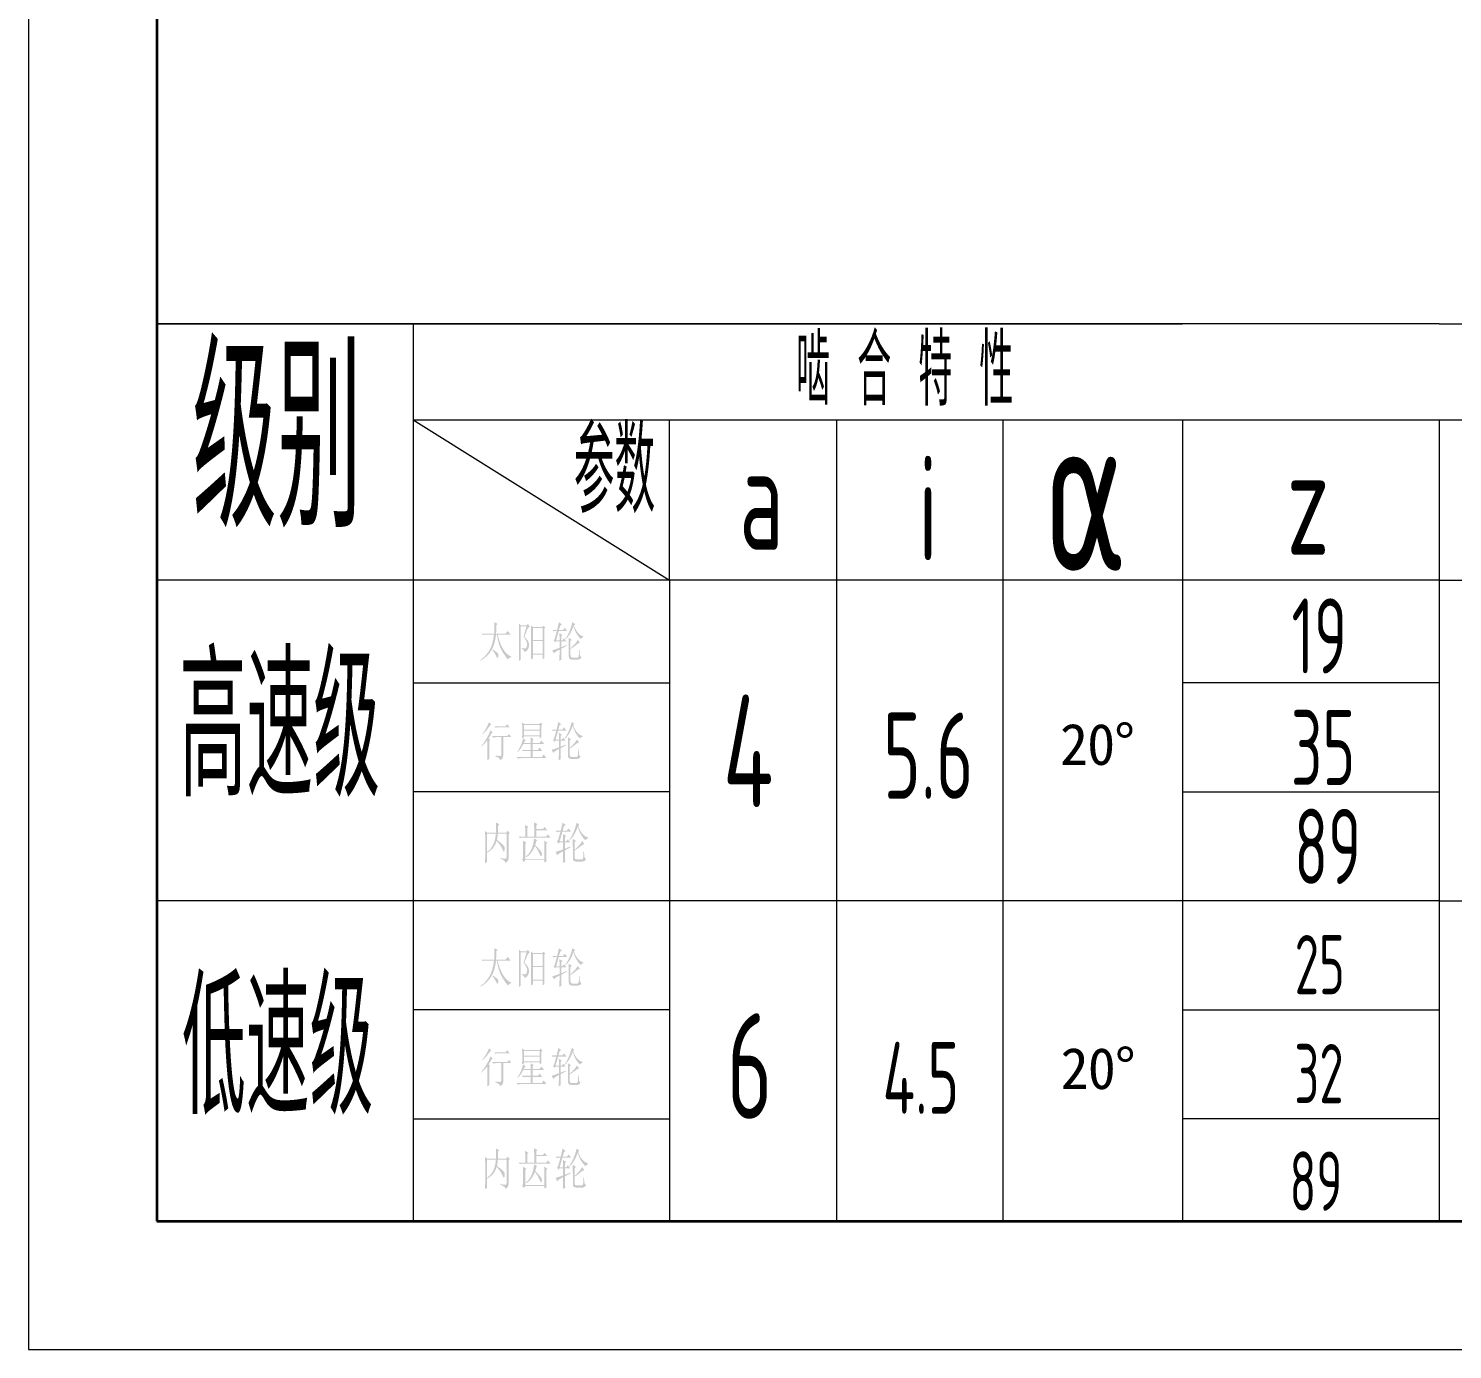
# Model space of a CAD drawing. Header units: millimetres. Extents: x -594 to 6367, y -2099 to 456.
# Drawn here: x -594.5 to -372.4, y -420.5 to -214.5 of the extents above; entities that cross this region are included whole.
import ezdxf

# ---------------------------------------------------------------- set-up
doc = ezdxf.new("R2010")
doc.units = ezdxf.units.MM
doc.layers.get('0').update_dxf_attribs({"lineweight": 35})
doc.layers.add('粗实线层', color=7, linetype='Continuous', lineweight=35)
doc.layers.add('细实线层', color=7, linetype='Continuous', lineweight=18)
doc.styles.get("Standard").update_dxf_attribs({"font": 'txt.shx'})
doc.styles.add('标准', font='isocp.shx', dxfattribs={"width": 0.667, "bigfont": 'gbcbig.shx'})

# ---------------------------------------------------------------- blocks, each defined once
blk = doc.blocks.new('$CAXA_FRAME_13B17AC1$')
at = {"layer": '粗实线层'}
for p, q in [((-574.5, 400.5), (-574.5, -400.5)), ((-574.5, -400.5), (574.5, -400.5))]:
    blk.add_line(p, q, dxfattribs=at)
at = {"layer": '细实线层'}
for p, q in [((-594.5, 420.5), (-594.5, -420.5)), ((-594.5, -420.5), (594.5, -420.5))]:
    blk.add_line(p, q, dxfattribs=at)

msp = doc.modelspace()

# ---------------------------------------------------------------- hatches: boundary and pattern name
h = msp.add_hatch(color=0)
h.paths.add_polyline_path([(-522.12, -311.3), (-521.84, -311.48), (-521.61, -311.64), (-521.43, -311.79), (-521.3, -311.91), (-521.23, -312.04), (-521.2, -312.18), (-521.21, -312.33), (-521.26, -312.48), (-521.33, -312.59), (-521.4, -312.61), (-521.47, -312.54), (-521.55, -312.38), (-521.64, -312.16), (-521.77, -311.92), (-521.95, -311.66), (-522.17, -311.37)])
h.paths.add_polyline_path([(-521.34, -307.32), (-521.52, -307.53), (-521.54, -308.17), (-521.57, -308.83), (-520.09, -308.83), (-519.76, -308.42), (-519.31, -308.98), (-521.31, -308.98), (-521.19, -309.53), (-521.03, -310.06), (-520.82, -310.59), (-520.56, -311.09), (-520.27, -311.56), (-519.94, -311.94), (-519.57, -312.23), (-519.17, -312.45), (-519.17, -312.55), (-519.36, -312.57), (-519.51, -312.63), (-519.62, -312.74), (-519.7, -312.89), (-519.92, -312.64), (-520.15, -312.33), (-520.41, -311.95), (-520.68, -311.5), (-520.94, -310.98), (-521.15, -310.38), (-521.32, -309.72), (-521.44, -308.98), (-521.58, -308.98), (-521.68, -309.69), (-521.83, -310.34), (-522.03, -310.91), (-522.29, -311.42), (-522.6, -311.88), (-522.98, -312.3), (-523.44, -312.7), (-523.97, -313.07), (-524.03, -312.99), (-523.6, -312.63), (-523.22, -312.26), (-522.88, -311.85), (-522.6, -311.42), (-522.36, -310.93), (-522.16, -310.36), (-522.01, -309.71), (-521.89, -308.98), (-523.16, -308.98), (-523.42, -309), (-523.66, -309.06), (-523.84, -308.83), (-521.87, -308.83), (-521.86, -308.25), (-521.85, -307.76), (-521.86, -307.36), (-521.87, -307.04)])
h = msp.add_hatch(color=0)
h.paths.add_polyline_path([(-515.82, -307.98), (-515.82, -309.85), (-514.31, -309.85), (-514.31, -307.98)])
h.paths.add_polyline_path([(-515.82, -310), (-515.82, -311.97), (-514.31, -311.97), (-514.31, -310)])
h.paths.add_polyline_path([(-515.82, -312.13), (-515.82, -312.7), (-516.12, -312.86), (-516.12, -312.69), (-516.11, -312.48), (-516.11, -312.21), (-516.11, -311.9), (-516.1, -311.55), (-516.1, -311.14), (-516.1, -310.69), (-516.1, -310.18), (-516.1, -309.68), (-516.1, -309.23), (-516.1, -308.83), (-516.11, -308.48), (-516.11, -308.17), (-516.11, -307.92), (-516.12, -307.72), (-516.12, -307.56), (-515.82, -307.81), (-514.33, -307.81), (-514.19, -307.56), (-513.88, -307.87), (-514.04, -308.05), (-514.04, -311.53), (-514.04, -311.92), (-514.04, -312.24), (-514.04, -312.49), (-514.03, -312.68), (-514.31, -312.84), (-514.31, -312.13)])
h.paths.add_polyline_path([(-516.81, -307.71), (-517.72, -307.71), (-517.72, -312.91), (-518, -313.12), (-518, -312.9), (-518, -312.64), (-517.99, -312.33), (-517.99, -311.98), (-517.99, -311.57), (-517.98, -311.12), (-517.98, -310.61), (-517.98, -310.06), (-517.98, -309.5), (-517.98, -309.01), (-517.99, -308.58), (-517.99, -308.2), (-517.99, -307.88), (-518, -307.62), (-518, -307.42), (-518, -307.27), (-517.72, -307.56), (-516.81, -307.56), (-516.65, -307.3), (-516.31, -307.69), (-516.42, -307.78), (-516.53, -307.91), (-516.64, -308.08), (-516.75, -308.3), (-517.15, -309.29), (-516.86, -309.63), (-516.63, -309.94), (-516.48, -310.25), (-516.43, -310.61), (-516.48, -310.97), (-516.61, -311.29), (-516.82, -311.54), (-517.13, -311.72), (-517.17, -311.56), (-517.26, -311.42), (-517.39, -311.3), (-517.57, -311.2), (-517.57, -311.09), (-517.31, -311.15), (-517.11, -311.15), (-516.96, -311.11), (-516.85, -311.01), (-516.73, -310.75), (-516.72, -310.4), (-516.78, -310.19), (-516.89, -309.93), (-517.05, -309.64), (-517.28, -309.29)])
h = msp.add_hatch(color=0)
h.paths.add_polyline_path([(-511.68, -309.87), (-511.68, -309.27), (-511.69, -308.77), (-511.22, -309.04), (-511.4, -309.22), (-511.4, -309.87), (-511.23, -309.87), (-510.98, -309.56), (-510.63, -310.02), (-511.4, -310.02), (-511.4, -310.96), (-510.55, -310.62), (-510.53, -310.73), (-511.4, -311.2), (-511.4, -312.12), (-511.38, -312.91), (-511.69, -313.09), (-511.69, -312.59), (-511.68, -312.12), (-511.68, -311.7), (-511.68, -311.33), (-512.03, -311.52), (-512.3, -311.69), (-512.47, -311.83), (-512.55, -311.95), (-512.81, -311.43), (-512.61, -311.38), (-512.35, -311.3), (-512.04, -311.19), (-511.68, -311.06), (-511.68, -310.02), (-512.22, -310.02), (-512.37, -310.21), (-512.62, -309.87), (-512.45, -309.71), (-512.08, -308.42), (-512.22, -308.42), (-512.41, -308.44), (-512.62, -308.5), (-512.81, -308.25), (-512.04, -308.25), (-511.92, -307.71), (-511.77, -307.04), (-511.31, -307.42), (-511.56, -307.58), (-511.76, -308.25), (-511.13, -308.25), (-510.86, -307.92), (-510.49, -308.42), (-511.79, -308.42), (-512.21, -309.87)])
h.paths.add_polyline_path([(-509.24, -307.38), (-509.44, -307.56), (-509.16, -308.2), (-508.82, -308.7), (-508.42, -309.07), (-507.95, -309.29), (-507.95, -309.37), (-508.19, -309.49), (-508.35, -309.69), (-508.73, -309.28), (-509.04, -308.81), (-509.3, -308.28), (-509.49, -307.69), (-509.75, -308.32), (-510.05, -308.88), (-510.39, -309.36), (-510.76, -309.77), (-510.8, -309.69), (-510.47, -309.19), (-510.16, -308.59), (-509.89, -307.87), (-509.66, -307.04)])
h.paths.add_polyline_path([(-510.23, -310.83), (-510.24, -310.09), (-510.27, -309.48), (-509.76, -309.79), (-509.97, -309.97), (-509.97, -311.12), (-509.62, -310.81), (-509.32, -310.5), (-509.05, -310.16), (-508.82, -309.81), (-508.49, -310.31), (-508.77, -310.37), (-509.37, -310.85), (-509.97, -311.25), (-509.97, -312.08), (-509.96, -312.31), (-509.89, -312.48), (-509.77, -312.56), (-509.6, -312.57), (-508.89, -312.57), (-508.8, -312.55), (-508.73, -312.47), (-508.69, -312.33), (-508.66, -312.13), (-508.65, -311.73), (-508.64, -311.41), (-508.56, -311.41), (-508.51, -312.08), (-508.48, -312.23), (-508.43, -312.35), (-508.35, -312.44), (-508.25, -312.49), (-508.33, -312.65), (-508.45, -312.77), (-508.59, -312.85), (-508.77, -312.89), (-509.76, -312.89), (-509.98, -312.85), (-510.14, -312.74), (-510.22, -312.56), (-510.23, -312.31)])
h = msp.add_hatch(color=0)
h.paths.add_polyline_path([(-521.85, -323.28), (-520.1, -323.28), (-519.83, -322.95), (-519.47, -323.44), (-521.18, -323.44), (-521.44, -323.47), (-521.67, -323.52)])
h.paths.add_polyline_path([(-521.67, -327.87), (-521.42, -327.89), (-521.21, -327.91), (-521.05, -327.91), (-520.94, -327.92), (-520.85, -327.9), (-520.79, -327.84), (-520.75, -327.74), (-520.74, -327.61), (-520.74, -324.99), (-521.53, -324.99), (-521.79, -325.01), (-522.02, -325.07), (-522.21, -324.83), (-519.84, -324.83), (-519.53, -324.47), (-519.19, -324.99), (-520.45, -324.99), (-520.45, -327.74), (-520.48, -328.05), (-520.57, -328.29), (-520.74, -328.46), (-520.97, -328.57), (-521.01, -328.39), (-521.15, -328.24), (-521.37, -328.11), (-521.67, -328)])
h.paths.add_polyline_path([(-522.67, -322.64), (-522.31, -323.01), (-522.39, -323.06), (-522.5, -323.17), (-522.64, -323.34), (-522.8, -323.56), (-523.19, -324.06), (-523.68, -324.55), (-523.72, -324.47), (-523.39, -324.03), (-523.07, -323.53), (-522.83, -323.05)])
h.paths.add_polyline_path([(-522.63, -325.58), (-522.63, -328.38), (-522.94, -328.61), (-522.94, -328.44), (-522.94, -328.21), (-522.93, -327.91), (-522.93, -327.55), (-522.93, -327.13), (-522.93, -326.64), (-522.93, -326.09), (-522.93, -325.48), (-523.39, -326.04), (-523.84, -326.47), (-523.88, -326.41), (-523.46, -325.83), (-523.05, -325.19), (-522.7, -324.53), (-522.45, -323.9), (-522.1, -324.29), (-522.29, -324.42), (-522.53, -324.86), (-522.73, -325.19), (-522.51, -325.42)])
h = msp.add_hatch(color=0)
h.paths.add_polyline_path([(-515.69, -325.3), (-515.87, -325.48), (-515.87, -325.91), (-514.82, -325.91), (-514.52, -325.52), (-514.07, -326.06), (-515.87, -326.06), (-515.87, -326.97), (-515.06, -326.97), (-514.78, -326.61), (-514.37, -327.13), (-515.87, -327.13), (-515.87, -328.1), (-514.47, -328.1), (-514.14, -327.69), (-513.7, -328.26), (-517.69, -328.26), (-517.95, -328.28), (-518.18, -328.34), (-518.37, -328.1), (-516.16, -328.1), (-516.16, -327.13), (-517.2, -327.13), (-517.39, -327.17), (-517.55, -326.97), (-516.16, -326.97), (-516.16, -326.06), (-517.32, -326.06), (-517.71, -326.73), (-518.18, -327.3), (-518.25, -327.25), (-517.89, -326.65), (-517.63, -326.09), (-517.46, -325.58), (-517.36, -325.17), (-516.94, -325.5), (-517.1, -325.63), (-517.27, -325.91), (-516.16, -325.91), (-516.16, -325.43), (-516.18, -325.01)])
h.paths.add_polyline_path([(-517.2, -323.98), (-517.2, -324.72), (-514.79, -324.72), (-514.79, -323.98)])
h.paths.add_polyline_path([(-517.51, -322.7), (-517.17, -322.95), (-514.82, -322.95), (-514.63, -322.7), (-514.33, -323.03), (-514.52, -323.21), (-514.52, -323.78), (-514.51, -324.27), (-514.5, -324.68), (-514.49, -325.01), (-514.79, -325.19), (-514.79, -324.88), (-517.2, -324.88), (-517.2, -325.01), (-517.51, -325.17), (-517.5, -324.64), (-517.49, -323.96), (-517.5, -323.27)])
h.paths.add_polyline_path([(-517.2, -323.11), (-517.2, -323.83), (-514.79, -323.83), (-514.79, -323.11)])
h = msp.add_hatch(color=0)
h.paths.add_polyline_path([(-511.78, -325.4), (-511.78, -324.81), (-511.79, -324.31), (-511.32, -324.58), (-511.5, -324.76), (-511.5, -325.4), (-511.33, -325.4), (-511.09, -325.09), (-510.73, -325.55), (-511.5, -325.55), (-511.5, -326.47), (-510.65, -326.14), (-510.64, -326.25), (-511.5, -326.71), (-511.5, -327.63), (-511.48, -328.41), (-511.79, -328.59), (-511.79, -328.09), (-511.78, -327.63), (-511.78, -327.21), (-511.78, -326.84), (-512.13, -327.03), (-512.39, -327.2), (-512.56, -327.34), (-512.65, -327.46), (-512.9, -326.94), (-512.7, -326.89), (-512.44, -326.82), (-512.14, -326.71), (-511.78, -326.58), (-511.78, -325.55), (-512.31, -325.55), (-512.46, -325.73), (-512.71, -325.4), (-512.54, -325.24), (-512.18, -323.96), (-512.31, -323.96), (-512.5, -323.98), (-512.71, -324.04), (-512.9, -323.8), (-512.13, -323.8), (-512.01, -323.26), (-511.87, -322.6), (-511.41, -322.97), (-511.66, -323.13), (-511.86, -323.8), (-511.24, -323.8), (-510.96, -323.47), (-510.6, -323.96), (-511.89, -323.96), (-512.3, -325.4)])
h.paths.add_polyline_path([(-509.36, -322.93), (-509.56, -323.11), (-509.28, -323.75), (-508.95, -324.24), (-508.55, -324.6), (-508.08, -324.83), (-508.08, -324.91), (-508.32, -325.02), (-508.48, -325.22), (-508.85, -324.81), (-509.17, -324.35), (-509.42, -323.82), (-509.61, -323.24), (-509.87, -323.87), (-510.17, -324.42), (-510.5, -324.9), (-510.87, -325.3), (-510.91, -325.22), (-510.58, -324.73), (-510.28, -324.13), (-510, -323.42), (-509.77, -322.6)])
h.paths.add_polyline_path([(-510.35, -326.35), (-510.35, -325.62), (-510.38, -325.01), (-509.88, -325.32), (-510.08, -325.5), (-510.08, -326.63), (-509.74, -326.33), (-509.44, -326.02), (-509.18, -325.69), (-508.95, -325.34), (-508.62, -325.83), (-508.89, -325.89), (-509.49, -326.37), (-510.08, -326.76), (-510.08, -327.58), (-510.07, -327.82), (-510.01, -327.98), (-509.89, -328.06), (-509.72, -328.08), (-509.02, -328.08), (-508.93, -328.05), (-508.86, -327.97), (-508.82, -327.83), (-508.79, -327.64), (-508.77, -327.24), (-508.77, -326.92), (-508.69, -326.92), (-508.64, -327.58), (-508.61, -327.74), (-508.56, -327.86), (-508.48, -327.94), (-508.38, -328), (-508.46, -328.15), (-508.58, -328.27), (-508.72, -328.35), (-508.89, -328.38), (-509.88, -328.38), (-510.1, -328.35), (-510.25, -328.24), (-510.33, -328.06), (-510.35, -327.81)])
h = msp.add_hatch(color=0)
h.paths.add_polyline_path([(-522.98, -340.04), (-522.98, -342.9), (-522.71, -342.68), (-522.45, -342.42), (-522.23, -342.11), (-522.03, -341.77), (-521.87, -341.39), (-521.75, -340.98), (-521.66, -340.52), (-521.61, -340.04)])
h.paths.add_polyline_path([(-523.31, -344.67), (-523.28, -344.02), (-523.27, -343.5), (-523.27, -340.87), (-523.27, -340.46), (-523.28, -340.11), (-523.29, -339.83), (-523.31, -339.6), (-522.98, -339.87), (-521.61, -339.87), (-521.61, -339.09), (-521.61, -338.27), (-521.06, -338.59), (-521.27, -338.79), (-521.29, -339.87), (-519.98, -339.87), (-519.78, -339.57), (-519.42, -339.93), (-519.62, -340.11), (-519.62, -343.74), (-519.64, -344.03), (-519.73, -344.26), (-519.89, -344.46), (-520.11, -344.61), (-520.17, -344.41), (-520.32, -344.23), (-520.56, -344.09), (-520.89, -343.98), (-520.89, -343.87), (-520.62, -343.9), (-520.4, -343.92), (-520.23, -343.93), (-520.1, -343.93), (-520.01, -343.9), (-519.95, -343.81), (-519.92, -343.66), (-519.9, -343.44), (-519.9, -340.04), (-521.29, -340.04), (-521.35, -340.57), (-521.42, -341.04), (-520.92, -341.41), (-520.55, -341.73), (-520.32, -341.99), (-520.23, -342.2), (-520.21, -342.52), (-520.28, -342.77), (-520.33, -342.84), (-520.39, -342.85), (-520.45, -342.78), (-520.5, -342.64), (-520.67, -342.27), (-520.9, -341.89), (-521.47, -341.17), (-521.73, -341.8), (-522.09, -342.32), (-522.52, -342.74), (-522.98, -343.03), (-522.98, -344.45)])
h = msp.add_hatch(color=0)
h.paths.add_polyline_path([(-515.17, -341.04), (-515.24, -341.15), (-515.32, -341.31), (-515.39, -341.54), (-515.47, -341.82), (-515.01, -342.29), (-514.64, -342.7), (-514.51, -342.88), (-514.44, -343.07), (-514.42, -343.25), (-514.45, -343.43), (-514.51, -343.55), (-514.58, -343.56), (-514.67, -343.46), (-514.77, -343.24), (-514.9, -342.95), (-515.06, -342.64), (-515.26, -342.31), (-515.51, -341.95), (-515.77, -342.52), (-516.09, -343.01), (-516.46, -343.42), (-516.89, -343.74), (-516.93, -343.63), (-516.66, -343.38), (-516.43, -343.1), (-516.22, -342.79), (-516.04, -342.44), (-515.9, -342.07), (-515.79, -341.66), (-515.7, -341.23), (-515.65, -340.76)])
h.paths.add_polyline_path([(-517.53, -344.09), (-517.35, -343.85), (-517.35, -343.36), (-517.35, -342.91), (-517.35, -342.51), (-517.35, -342.15), (-517.36, -341.83), (-517.36, -341.56), (-517.37, -341.33), (-517.37, -341.14), (-516.85, -341.44), (-517.02, -341.66), (-517.02, -344.02), (-514.04, -344.02), (-514.04, -343.49), (-514.04, -343.01), (-514.04, -342.58), (-514.05, -342.2), (-514.05, -341.87), (-514.06, -341.58), (-514.07, -341.34), (-514.08, -341.14), (-513.56, -341.44), (-513.73, -341.66), (-513.73, -342.15), (-513.73, -342.6), (-513.73, -343.01), (-513.72, -343.37), (-513.72, -343.68), (-513.72, -343.95), (-513.71, -344.18), (-513.7, -344.37), (-514.04, -344.52), (-514.04, -344.17), (-517.01, -344.17), (-517.2, -344.45)])
h.paths.add_polyline_path([(-515.63, -340.49), (-515.63, -339.74), (-515.63, -339.12), (-515.64, -338.63), (-515.65, -338.27), (-515.11, -338.55), (-515.3, -338.7), (-515.3, -339.33), (-514.27, -339.33), (-513.99, -338.98), (-513.59, -339.5), (-515.3, -339.5), (-515.3, -340.49), (-513.76, -340.49), (-513.49, -340.15), (-513.09, -340.65), (-517.35, -340.65), (-517.62, -340.68), (-517.88, -340.74), (-518.06, -340.49), (-517.02, -340.49), (-517.02, -339.83), (-517.03, -339.3), (-517.04, -338.92), (-517.05, -338.68), (-516.54, -338.98), (-516.7, -339.17), (-516.7, -340.49)])
h = msp.add_hatch(color=0)
h.paths.add_polyline_path([(-511.11, -341.25), (-511.11, -340.63), (-511.12, -340.11), (-510.63, -340.39), (-510.82, -340.58), (-510.82, -341.25), (-510.64, -341.25), (-510.39, -340.93), (-510.01, -341.41), (-510.82, -341.41), (-510.82, -342.38), (-509.93, -342.03), (-509.92, -342.14), (-510.82, -342.64), (-510.81, -343.59), (-510.79, -344.42), (-511.12, -344.61), (-511.12, -344.08), (-511.11, -343.6), (-511.11, -343.16), (-511.11, -342.77), (-511.48, -342.97), (-511.75, -343.15), (-511.94, -343.3), (-512.02, -343.42), (-512.29, -342.88), (-512.08, -342.82), (-511.81, -342.74), (-511.49, -342.63), (-511.11, -342.49), (-511.11, -341.41), (-511.67, -341.41), (-511.83, -341.6), (-512.09, -341.25), (-511.91, -341.08), (-511.53, -339.74), (-511.67, -339.74), (-511.87, -339.76), (-512.09, -339.82), (-512.29, -339.57), (-511.48, -339.57), (-511.35, -339), (-511.2, -338.31), (-510.72, -338.7), (-510.99, -338.87), (-511.19, -339.57), (-510.54, -339.57), (-510.25, -339.22), (-509.87, -339.74), (-511.23, -339.74), (-511.66, -341.25)])
h.paths.add_polyline_path([(-508.57, -338.65), (-508.77, -338.85), (-508.49, -339.51), (-508.13, -340.04), (-507.71, -340.42), (-507.22, -340.65), (-507.22, -340.74), (-507.47, -340.85), (-507.64, -341.06), (-508.04, -340.64), (-508.36, -340.15), (-508.63, -339.6), (-508.83, -338.98), (-509.1, -339.64), (-509.41, -340.22), (-509.76, -340.72), (-510.16, -341.14), (-510.19, -341.06), (-509.85, -340.55), (-509.53, -339.92), (-509.24, -339.17), (-509, -338.31)])
h.paths.add_polyline_path([(-509.6, -342.25), (-509.61, -341.48), (-509.64, -340.84), (-509.11, -341.17), (-509.33, -341.36), (-509.33, -342.55), (-508.97, -342.24), (-508.65, -341.9), (-508.37, -341.56), (-508.14, -341.19), (-507.79, -341.71), (-508.08, -341.77), (-508.71, -342.27), (-509.33, -342.68), (-509.33, -343.55), (-509.32, -343.8), (-509.25, -343.97), (-509.12, -344.06), (-508.94, -344.07), (-508.21, -344.07), (-508.11, -344.04), (-508.04, -343.96), (-508, -343.81), (-507.97, -343.61), (-507.95, -343.19), (-507.94, -342.85), (-507.86, -342.85), (-507.81, -343.55), (-507.78, -343.71), (-507.73, -343.84), (-507.65, -343.93), (-507.53, -343.98), (-507.62, -344.15), (-507.74, -344.27), (-507.89, -344.35), (-508.08, -344.39), (-509.11, -344.39), (-509.34, -344.35), (-509.5, -344.24), (-509.59, -344.05), (-509.6, -343.79)])
h = msp.add_hatch(color=0)
h.paths.add_polyline_path([(-522.12, -362.15), (-521.84, -362.32), (-521.61, -362.48), (-521.43, -362.63), (-521.3, -362.76), (-521.23, -362.89), (-521.2, -363.03), (-521.21, -363.17), (-521.26, -363.33), (-521.33, -363.44), (-521.4, -363.46), (-521.47, -363.38), (-521.55, -363.22), (-521.64, -363), (-521.77, -362.76), (-521.95, -362.5), (-522.17, -362.22)])
h.paths.add_polyline_path([(-521.34, -358.16), (-521.52, -358.37), (-521.54, -359.01), (-521.57, -359.68), (-520.09, -359.68), (-519.76, -359.26), (-519.31, -359.83), (-521.31, -359.83), (-521.19, -360.37), (-521.03, -360.91), (-520.82, -361.43), (-520.56, -361.94), (-520.27, -362.4), (-519.94, -362.78), (-519.57, -363.08), (-519.17, -363.29), (-519.17, -363.4), (-519.36, -363.41), (-519.51, -363.48), (-519.62, -363.58), (-519.7, -363.73), (-519.92, -363.49), (-520.15, -363.18), (-520.41, -362.79), (-520.68, -362.34), (-520.94, -361.82), (-521.15, -361.23), (-521.32, -360.56), (-521.44, -359.83), (-521.58, -359.83), (-521.68, -360.54), (-521.83, -361.18), (-522.03, -361.76), (-522.29, -362.26), (-522.6, -362.72), (-522.98, -363.15), (-523.44, -363.55), (-523.97, -363.91), (-524.03, -363.83), (-523.6, -363.48), (-523.22, -363.1), (-522.88, -362.7), (-522.6, -362.26), (-522.36, -361.77), (-522.16, -361.21), (-522.01, -360.56), (-521.89, -359.83), (-523.16, -359.83), (-523.42, -359.85), (-523.66, -359.91), (-523.84, -359.68), (-521.87, -359.68), (-521.86, -359.1), (-521.85, -358.61), (-521.86, -358.2), (-521.87, -357.89)])
h = msp.add_hatch(color=0)
h.paths.add_polyline_path([(-515.82, -358.82), (-515.82, -360.69), (-514.31, -360.69), (-514.31, -358.82)])
h.paths.add_polyline_path([(-515.82, -360.84), (-515.82, -362.82), (-514.31, -362.82), (-514.31, -360.84)])
h.paths.add_polyline_path([(-515.82, -362.98), (-515.82, -363.55), (-516.12, -363.71), (-516.12, -363.54), (-516.11, -363.32), (-516.11, -363.06), (-516.11, -362.75), (-516.1, -362.39), (-516.1, -361.99), (-516.1, -361.53), (-516.1, -361.03), (-516.1, -360.53), (-516.1, -360.08), (-516.1, -359.68), (-516.11, -359.32), (-516.11, -359.02), (-516.11, -358.77), (-516.12, -358.56), (-516.12, -358.41), (-515.82, -358.66), (-514.33, -358.66), (-514.19, -358.41), (-513.88, -358.72), (-514.04, -358.89), (-514.04, -362.38), (-514.04, -362.76), (-514.04, -363.08), (-514.04, -363.33), (-514.03, -363.52), (-514.31, -363.68), (-514.31, -362.98)])
h.paths.add_polyline_path([(-516.81, -358.56), (-517.72, -358.56), (-517.72, -363.75), (-518, -363.96), (-518, -363.75), (-518, -363.49), (-517.99, -363.18), (-517.99, -362.82), (-517.99, -362.41), (-517.98, -361.96), (-517.98, -361.46), (-517.98, -360.9), (-517.98, -360.35), (-517.98, -359.86), (-517.99, -359.42), (-517.99, -359.05), (-517.99, -358.73), (-518, -358.47), (-518, -358.26), (-518, -358.12), (-517.72, -358.41), (-516.81, -358.41), (-516.65, -358.14), (-516.31, -358.53), (-516.42, -358.62), (-516.53, -358.75), (-516.64, -358.93), (-516.75, -359.14), (-517.15, -360.14), (-516.86, -360.47), (-516.63, -360.78), (-516.48, -361.1), (-516.43, -361.45), (-516.48, -361.82), (-516.61, -362.14), (-516.82, -362.39), (-517.13, -362.56), (-517.17, -362.4), (-517.26, -362.26), (-517.39, -362.14), (-517.57, -362.04), (-517.57, -361.94), (-517.31, -361.99), (-517.11, -362), (-516.96, -361.95), (-516.85, -361.86), (-516.73, -361.59), (-516.72, -361.25), (-516.78, -361.03), (-516.89, -360.78), (-517.05, -360.48), (-517.28, -360.14)])
h = msp.add_hatch(color=0)
h.paths.add_polyline_path([(-511.68, -360.72), (-511.68, -360.12), (-511.69, -359.62), (-511.22, -359.88), (-511.4, -360.07), (-511.4, -360.72), (-511.23, -360.72), (-510.98, -360.4), (-510.63, -360.87), (-511.4, -360.87), (-511.4, -361.8), (-510.55, -361.47), (-510.53, -361.57), (-511.4, -362.04), (-511.4, -362.96), (-511.38, -363.75), (-511.69, -363.94), (-511.69, -363.43), (-511.68, -362.97), (-511.68, -362.55), (-511.68, -362.17), (-512.03, -362.37), (-512.3, -362.53), (-512.47, -362.68), (-512.55, -362.79), (-512.81, -362.27), (-512.61, -362.23), (-512.35, -362.15), (-512.04, -362.04), (-511.68, -361.91), (-511.68, -360.87), (-512.22, -360.87), (-512.37, -361.05), (-512.62, -360.72), (-512.45, -360.55), (-512.08, -359.26), (-512.22, -359.26), (-512.41, -359.28), (-512.62, -359.34), (-512.81, -359.1), (-512.04, -359.1), (-511.92, -358.55), (-511.77, -357.89), (-511.31, -358.27), (-511.56, -358.43), (-511.76, -359.1), (-511.13, -359.1), (-510.86, -358.76), (-510.49, -359.26), (-511.79, -359.26), (-512.21, -360.72)])
h.paths.add_polyline_path([(-509.24, -358.22), (-509.44, -358.41), (-509.16, -359.05), (-508.82, -359.55), (-508.42, -359.91), (-507.95, -360.14), (-507.95, -360.22), (-508.19, -360.33), (-508.35, -360.53), (-508.73, -360.13), (-509.04, -359.66), (-509.3, -359.13), (-509.49, -358.53), (-509.75, -359.17), (-510.05, -359.73), (-510.39, -360.21), (-510.76, -360.61), (-510.8, -360.53), (-510.47, -360.04), (-510.16, -359.43), (-509.89, -358.72), (-509.66, -357.89)])
h.paths.add_polyline_path([(-510.23, -361.67), (-510.24, -360.94), (-510.27, -360.32), (-509.76, -360.63), (-509.97, -360.82), (-509.97, -361.96), (-509.62, -361.66), (-509.32, -361.34), (-509.05, -361.01), (-508.82, -360.66), (-508.49, -361.15), (-508.77, -361.21), (-509.37, -361.69), (-509.97, -362.09), (-509.97, -362.92), (-509.96, -363.16), (-509.89, -363.32), (-509.77, -363.41), (-509.6, -363.42), (-508.89, -363.42), (-508.8, -363.39), (-508.73, -363.31), (-508.69, -363.17), (-508.66, -362.98), (-508.65, -362.57), (-508.64, -362.25), (-508.56, -362.25), (-508.51, -362.92), (-508.48, -363.08), (-508.43, -363.2), (-508.35, -363.29), (-508.25, -363.34), (-508.33, -363.5), (-508.45, -363.62), (-508.59, -363.69), (-508.77, -363.73), (-509.76, -363.73), (-509.98, -363.69), (-510.14, -363.58), (-510.22, -363.4), (-510.23, -363.15)])
h = msp.add_hatch(color=0)
h.paths.add_polyline_path([(-521.85, -374.13), (-520.1, -374.13), (-519.83, -373.8), (-519.47, -374.29), (-521.18, -374.29), (-521.44, -374.31), (-521.67, -374.37)])
h.paths.add_polyline_path([(-521.67, -378.71), (-521.42, -378.74), (-521.21, -378.75), (-521.05, -378.76), (-520.94, -378.76), (-520.85, -378.74), (-520.79, -378.68), (-520.75, -378.59), (-520.74, -378.45), (-520.74, -375.83), (-521.53, -375.83), (-521.79, -375.85), (-522.02, -375.91), (-522.21, -375.67), (-519.84, -375.67), (-519.53, -375.32), (-519.19, -375.83), (-520.45, -375.83), (-520.45, -378.59), (-520.48, -378.9), (-520.57, -379.14), (-520.74, -379.31), (-520.97, -379.41), (-521.01, -379.24), (-521.15, -379.08), (-521.37, -378.95), (-521.67, -378.84)])
h.paths.add_polyline_path([(-522.67, -373.49), (-522.31, -373.85), (-522.39, -373.91), (-522.5, -374.02), (-522.64, -374.18), (-522.8, -374.4), (-523.19, -374.91), (-523.68, -375.4), (-523.72, -375.32), (-523.39, -374.88), (-523.07, -374.38), (-522.83, -373.9)])
h.paths.add_polyline_path([(-522.63, -376.43), (-522.63, -379.23), (-522.94, -379.46), (-522.94, -379.29), (-522.94, -379.05), (-522.93, -378.75), (-522.93, -378.39), (-522.93, -377.97), (-522.93, -377.48), (-522.93, -376.94), (-522.93, -376.32), (-523.39, -376.88), (-523.84, -377.32), (-523.88, -377.25), (-523.46, -376.67), (-523.05, -376.04), (-522.7, -375.38), (-522.45, -374.75), (-522.1, -375.13), (-522.29, -375.26), (-522.53, -375.7), (-522.73, -376.04), (-522.51, -376.27)])
h = msp.add_hatch(color=0)
h.paths.add_polyline_path([(-515.69, -376.14), (-515.87, -376.32), (-515.87, -376.76), (-514.82, -376.76), (-514.52, -376.37), (-514.07, -376.91), (-515.87, -376.91), (-515.87, -377.81), (-515.06, -377.81), (-514.78, -377.46), (-514.37, -377.97), (-515.87, -377.97), (-515.87, -378.94), (-514.47, -378.94), (-514.14, -378.53), (-513.7, -379.1), (-517.69, -379.1), (-517.95, -379.12), (-518.18, -379.18), (-518.37, -378.94), (-516.16, -378.94), (-516.16, -377.97), (-517.2, -377.97), (-517.39, -378.02), (-517.55, -377.81), (-516.16, -377.81), (-516.16, -376.91), (-517.32, -376.91), (-517.71, -377.58), (-518.18, -378.14), (-518.25, -378.1), (-517.89, -377.5), (-517.63, -376.93), (-517.46, -376.43), (-517.36, -376.02), (-516.94, -376.35), (-517.1, -376.48), (-517.27, -376.76), (-516.16, -376.76), (-516.16, -376.28), (-516.18, -375.85)])
h.paths.add_polyline_path([(-517.2, -374.83), (-517.2, -375.57), (-514.79, -375.57), (-514.79, -374.83)])
h.paths.add_polyline_path([(-517.51, -373.54), (-517.17, -373.8), (-514.82, -373.8), (-514.63, -373.54), (-514.33, -373.88), (-514.52, -374.06), (-514.52, -374.62), (-514.51, -375.11), (-514.5, -375.52), (-514.49, -375.85), (-514.79, -376.04), (-514.79, -375.73), (-517.2, -375.73), (-517.2, -375.85), (-517.51, -376.02), (-517.5, -375.48), (-517.49, -374.8), (-517.5, -374.12)])
h.paths.add_polyline_path([(-517.2, -373.96), (-517.2, -374.68), (-514.79, -374.68), (-514.79, -373.96)])
h = msp.add_hatch(color=0)
h.paths.add_polyline_path([(-511.78, -376.24), (-511.78, -375.65), (-511.79, -375.16), (-511.32, -375.42), (-511.5, -375.6), (-511.5, -376.24), (-511.33, -376.24), (-511.09, -375.93), (-510.73, -376.39), (-511.5, -376.39), (-511.5, -377.32), (-510.65, -376.99), (-510.64, -377.09), (-511.5, -377.56), (-511.5, -378.47), (-511.48, -379.25), (-511.79, -379.44), (-511.79, -378.93), (-511.78, -378.47), (-511.78, -378.06), (-511.78, -377.69), (-512.13, -377.88), (-512.39, -378.05), (-512.56, -378.19), (-512.65, -378.3), (-512.9, -377.79), (-512.7, -377.74), (-512.44, -377.66), (-512.14, -377.55), (-511.78, -377.42), (-511.78, -376.39), (-512.31, -376.39), (-512.46, -376.58), (-512.71, -376.24), (-512.54, -376.08), (-512.18, -374.8), (-512.31, -374.8), (-512.5, -374.83), (-512.71, -374.88), (-512.9, -374.64), (-512.13, -374.64), (-512.01, -374.1), (-511.87, -373.44), (-511.41, -373.82), (-511.66, -373.98), (-511.86, -374.64), (-511.24, -374.64), (-510.96, -374.31), (-510.6, -374.8), (-511.89, -374.8), (-512.3, -376.24)])
h.paths.add_polyline_path([(-509.36, -373.77), (-509.56, -373.96), (-509.28, -374.59), (-508.95, -375.09), (-508.55, -375.45), (-508.08, -375.67), (-508.08, -375.75), (-508.32, -375.86), (-508.48, -376.06), (-508.85, -375.66), (-509.17, -375.2), (-509.42, -374.67), (-509.61, -374.08), (-509.87, -374.71), (-510.17, -375.27), (-510.5, -375.74), (-510.87, -376.14), (-510.91, -376.06), (-510.58, -375.57), (-510.28, -374.97), (-510, -374.26), (-509.77, -373.44)])
h.paths.add_polyline_path([(-510.35, -377.19), (-510.35, -376.46), (-510.38, -375.85), (-509.88, -376.16), (-510.08, -376.35), (-510.08, -377.48), (-509.74, -377.18), (-509.44, -376.86), (-509.18, -376.53), (-508.95, -376.19), (-508.62, -376.68), (-508.89, -376.74), (-509.49, -377.21), (-510.08, -377.61), (-510.08, -378.43), (-510.07, -378.66), (-510.01, -378.82), (-509.89, -378.91), (-509.72, -378.92), (-509.02, -378.92), (-508.93, -378.89), (-508.86, -378.81), (-508.82, -378.68), (-508.79, -378.49), (-508.77, -378.08), (-508.77, -377.77), (-508.69, -377.77), (-508.64, -378.43), (-508.61, -378.58), (-508.56, -378.7), (-508.48, -378.79), (-508.38, -378.84), (-508.46, -379), (-508.58, -379.12), (-508.72, -379.19), (-508.89, -379.23), (-509.88, -379.23), (-510.1, -379.19), (-510.25, -379.09), (-510.33, -378.91), (-510.35, -378.66)])
h = msp.add_hatch(color=0)
h.paths.add_polyline_path([(-522.98, -390.88), (-522.98, -393.74), (-522.71, -393.52), (-522.45, -393.26), (-522.23, -392.96), (-522.03, -392.61), (-521.87, -392.24), (-521.75, -391.82), (-521.66, -391.37), (-521.61, -390.88)])
h.paths.add_polyline_path([(-523.31, -395.51), (-523.28, -394.87), (-523.27, -394.35), (-523.27, -391.71), (-523.27, -391.3), (-523.28, -390.95), (-523.29, -390.67), (-523.31, -390.45), (-522.98, -390.71), (-521.61, -390.71), (-521.61, -389.94), (-521.61, -389.11), (-521.06, -389.44), (-521.27, -389.63), (-521.29, -390.71), (-519.98, -390.71), (-519.78, -390.41), (-519.42, -390.77), (-519.62, -390.95), (-519.62, -394.59), (-519.64, -394.87), (-519.73, -395.11), (-519.89, -395.3), (-520.11, -395.45), (-520.17, -395.25), (-520.32, -395.08), (-520.56, -394.94), (-520.89, -394.83), (-520.89, -394.72), (-520.62, -394.75), (-520.4, -394.77), (-520.23, -394.78), (-520.1, -394.78), (-520.01, -394.75), (-519.95, -394.66), (-519.92, -394.51), (-519.9, -394.29), (-519.9, -390.88), (-521.29, -390.88), (-521.35, -391.42), (-521.42, -391.88), (-520.92, -392.26), (-520.55, -392.58), (-520.32, -392.84), (-520.23, -393.05), (-520.21, -393.37), (-520.28, -393.61), (-520.33, -393.69), (-520.39, -393.69), (-520.45, -393.62), (-520.5, -393.48), (-520.67, -393.12), (-520.9, -392.73), (-521.47, -392.01), (-521.73, -392.64), (-522.09, -393.17), (-522.52, -393.58), (-522.98, -393.88), (-522.98, -395.3)])
h = msp.add_hatch(color=0)
h.paths.add_polyline_path([(-515.17, -391.88), (-515.24, -391.99), (-515.32, -392.16), (-515.39, -392.38), (-515.47, -392.66), (-515.01, -393.13), (-514.64, -393.54), (-514.51, -393.73), (-514.44, -393.91), (-514.42, -394.09), (-514.45, -394.27), (-514.51, -394.4), (-514.58, -394.41), (-514.67, -394.3), (-514.77, -394.08), (-514.9, -393.8), (-515.06, -393.49), (-515.26, -393.15), (-515.51, -392.79), (-515.77, -393.37), (-516.09, -393.86), (-516.46, -394.26), (-516.89, -394.59), (-516.93, -394.48), (-516.66, -394.23), (-516.43, -393.95), (-516.22, -393.63), (-516.04, -393.29), (-515.9, -392.91), (-515.79, -392.51), (-515.7, -392.07), (-515.65, -391.6)])
h.paths.add_polyline_path([(-517.53, -394.94), (-517.35, -394.7), (-517.35, -394.2), (-517.35, -393.75), (-517.35, -393.35), (-517.35, -392.99), (-517.36, -392.67), (-517.36, -392.4), (-517.37, -392.17), (-517.37, -391.99), (-516.85, -392.29), (-517.02, -392.51), (-517.02, -394.86), (-514.04, -394.86), (-514.04, -394.34), (-514.04, -393.86), (-514.04, -393.43), (-514.05, -393.05), (-514.05, -392.71), (-514.06, -392.42), (-514.07, -392.18), (-514.08, -391.99), (-513.56, -392.29), (-513.73, -392.51), (-513.73, -393), (-513.73, -393.45), (-513.73, -393.85), (-513.72, -394.21), (-513.72, -394.53), (-513.72, -394.8), (-513.71, -395.03), (-513.7, -395.21), (-514.04, -395.37), (-514.04, -395.02), (-517.01, -395.02), (-517.2, -395.3)])
h.paths.add_polyline_path([(-515.63, -391.34), (-515.63, -390.58), (-515.63, -389.96), (-515.64, -389.47), (-515.65, -389.11), (-515.11, -389.39), (-515.3, -389.55), (-515.3, -390.17), (-514.27, -390.17), (-513.99, -389.82), (-513.59, -390.34), (-515.3, -390.34), (-515.3, -391.34), (-513.76, -391.34), (-513.49, -390.99), (-513.09, -391.5), (-517.35, -391.5), (-517.62, -391.52), (-517.88, -391.58), (-518.06, -391.34), (-517.02, -391.34), (-517.02, -390.67), (-517.03, -390.14), (-517.04, -389.76), (-517.05, -389.52), (-516.54, -389.82), (-516.7, -390.02), (-516.7, -391.34)])
h = msp.add_hatch(color=0)
h.paths.add_polyline_path([(-511.11, -392.1), (-511.11, -391.48), (-511.12, -390.95), (-510.63, -391.23), (-510.82, -391.42), (-510.82, -392.1), (-510.64, -392.1), (-510.39, -391.77), (-510.01, -392.25), (-510.82, -392.25), (-510.82, -393.23), (-509.93, -392.88), (-509.92, -392.99), (-510.82, -393.48), (-510.81, -394.44), (-510.79, -395.26), (-511.12, -395.45), (-511.12, -394.92), (-511.11, -394.44), (-511.11, -394.01), (-511.11, -393.61), (-511.48, -393.82), (-511.75, -393.99), (-511.94, -394.14), (-512.02, -394.26), (-512.29, -393.72), (-512.08, -393.67), (-511.81, -393.59), (-511.49, -393.48), (-511.11, -393.34), (-511.11, -392.25), (-511.67, -392.25), (-511.83, -392.45), (-512.09, -392.1), (-511.91, -391.93), (-511.53, -390.58), (-511.67, -390.58), (-511.87, -390.61), (-512.09, -390.67), (-512.29, -390.41), (-511.48, -390.41), (-511.35, -389.85), (-511.2, -389.15), (-510.72, -389.55), (-510.99, -389.72), (-511.19, -390.41), (-510.54, -390.41), (-510.25, -390.06), (-509.87, -390.58), (-511.23, -390.58), (-511.66, -392.1)])
h.paths.add_polyline_path([(-508.57, -389.5), (-508.77, -389.69), (-508.49, -390.36), (-508.13, -390.88), (-507.71, -391.26), (-507.22, -391.5), (-507.22, -391.58), (-507.47, -391.7), (-507.64, -391.9), (-508.04, -391.48), (-508.36, -391), (-508.63, -390.44), (-508.83, -389.82), (-509.1, -390.49), (-509.41, -391.07), (-509.76, -391.57), (-510.16, -391.99), (-510.19, -391.9), (-509.85, -391.39), (-509.53, -390.76), (-509.24, -390.02), (-509, -389.15)])
h.paths.add_polyline_path([(-509.6, -393.1), (-509.61, -392.33), (-509.64, -391.69), (-509.11, -392.01), (-509.33, -392.21), (-509.33, -393.4), (-508.97, -393.08), (-508.65, -392.75), (-508.37, -392.4), (-508.14, -392.04), (-507.79, -392.55), (-508.08, -392.61), (-508.71, -393.12), (-509.33, -393.53), (-509.33, -394.39), (-509.32, -394.64), (-509.25, -394.81), (-509.12, -394.9), (-508.94, -394.91), (-508.21, -394.91), (-508.11, -394.88), (-508.04, -394.8), (-508, -394.66), (-507.97, -394.45), (-507.95, -394.03), (-507.94, -393.7), (-507.86, -393.7), (-507.81, -394.39), (-507.78, -394.56), (-507.73, -394.68), (-507.65, -394.77), (-507.53, -394.83), (-507.62, -394.99), (-507.74, -395.12), (-507.89, -395.2), (-508.08, -395.24), (-509.11, -395.24), (-509.34, -395.2), (-509.5, -395.08), (-509.59, -394.9), (-509.6, -394.63)])

# ---------------------------------------------------------------- linework, layer by layer
at = {"layer": '细实线层'}
for p, q in [((-574.5, -260.5), (-534.5, -260.5)), ((-374.5, -260.5), (-574.5, -260.5)), ((-534.5, -260.5), (-534.5, -400.5)), ((-534.5, -260.5), (-414.5, -260.5)), ((-534.5, -260.5), (-494.5, -260.5)), ((-534.5, -260.5), (-534.5, -275.5)), ((-494.5, -260.5), (-454.5, -260.5)), ((-374.5, -260.5), (-334.5, -260.5)), ((-534.5, -275.5), (-374.5, -275.5)), ((-534.5, -275.5), (-494.5, -300.5)), ((-494.5, -300.5), (-494.5, -275.5)), ((-494.5, -275.5), (-468.5, -275.5)), ((-468.5, -275.5), (-442.5, -275.5)), ((-468.5, -275.5), (-468.5, -400.5)), ((-454.5, -275.5), (-414.5, -275.5)), ((-442.5, -400.5), (-442.5, -275.5)), ((-414.5, -275.5), (-414.5, -300.5)), ((-374.5, -275.5), (-374.5, -400.5)), ((-374.5, -275.5), (-334.5, -275.5)), ((-374.5, -300.5), (-574.5, -300.5)), ((-534.5, -300.5), (-534.5, -316.5)), ((-494.5, -300.5), (-494.5, -400.5)), ((-414.5, -300.5), (-414.5, -400.5)), ((-374.5, -300.5), (-334.5, -300.5)), ((-534.5, -316.5), (-494.5, -316.5)), ((-534.5, -316.5), (-534.5, -333.5)), ((-494.5, -316.5), (-494.5, -333.5)), ((-374.5, -316.5), (-414.5, -316.5)), ((-494.5, -333.5), (-534.5, -333.5)), ((-414.5, -333.5), (-374.5, -333.5)), ((-374.5, -350.5), (-574.5, -350.5)), ((-374.5, -350.5), (-334.5, -350.5)), ((-494.5, -367.5), (-534.5, -367.5)), ((-414.5, -367.5), (-374.5, -367.5)), ((-534.5, -384.5), (-494.5, -384.5)), ((-374.5, -384.5), (-414.5, -384.5)), ((-574.5, -400.5), (-274.5, -400.5)), ((-494.5, -400.5), (-468.5, -400.5)), ((-468.5, -400.5), (-442.5, -400.5))]:
    msp.add_line(p, q, dxfattribs=at)

# ---------------------------------------------------------------- block references
at = {"layer": '粗实线层'}
msp.add_blockref('$CAXA_FRAME_13B17AC1$', (0, 0), dxfattribs=at)

# ---------------------------------------------------------------- texts
at = {"color": 0, "char_height": 6.433, "attachment_point": 1}
for s, insert in [('{\\fSimSun|b0|i0|c0;2}', (-433.62, -322.88)), ('{\\fSimSun|b0|i0|c0;0}', (-429.39, -322.88)), ('{\\fSimSun|b0|i0|c0;°}', (-425.16, -322.88)), ('{\\fSimSun|b0|i0|c0;2}', (-433.53, -373.44)), ('{\\fSimSun|b0|i0|c0;0}', (-429.29, -373.44)), ('{\\fSimSun|b0|i0|c0;°}', (-425.06, -373.44))]:
    msp.add_mtext(s, dxfattribs=dict(at, insert=insert))
at = {"layer": '细实线层', "style": '标准', "width": 0.667}
for s, height, p in [('级别', 27.468, (-568.94, -292.18)), ('啮 合 特 性', 11.048, (-474.77, -273.28)), ('i', 16.26, (-455.77, -297.42)), ('α', 25.27, (-436.17, -299.07)), ('a', 16.26, (-483.62, -295.75)), ('高速级', 21.721, (-570.96, -334.26)), ('4', 17.54, (-486.22, -335.92)), ('低速级', 20.705, (-570.55, -383.8)), ('6', 16.46, (-485.59, -384.51))]:
    msp.add_text(s, height=height, dxfattribs=at).set_placement(p)
at = {"layer": '细实线层', "attachment_point": 1, "style": '标准'}
for s, width, insert, char_height in [('参数', 19.1276, (-509.47, -276.75), 13.241), ('z', 15.831, (-398.27, -280.09), 16.46), ('19', 27.7334, (-397.52, -303.35), 11.711), ('5.6', 12.6027, (-461.21, -321.14), 13.459), ('35', 0.8443, (-397.62, -320.75), 11.711), ('89', 9.8503, (-397.1, -336.17), 11.711), ('25', 28.4527, (-397.01, -355.85), 9.228), ('4.5', 11.4446, (-461.28, -372.52), 11.216), ('32', 27.892, (-397.07, -372.85), 9.228), ('89', 129.0134, (-397.82, -389.62), 9.228)]:
    msp.add_mtext_dynamic_manual_height_columns(s, width=width, gutter_width=82.29, heights=[0], dxfattribs=dict(at, insert=insert, char_height=char_height))

doc.saveas('drawing.dxf')
